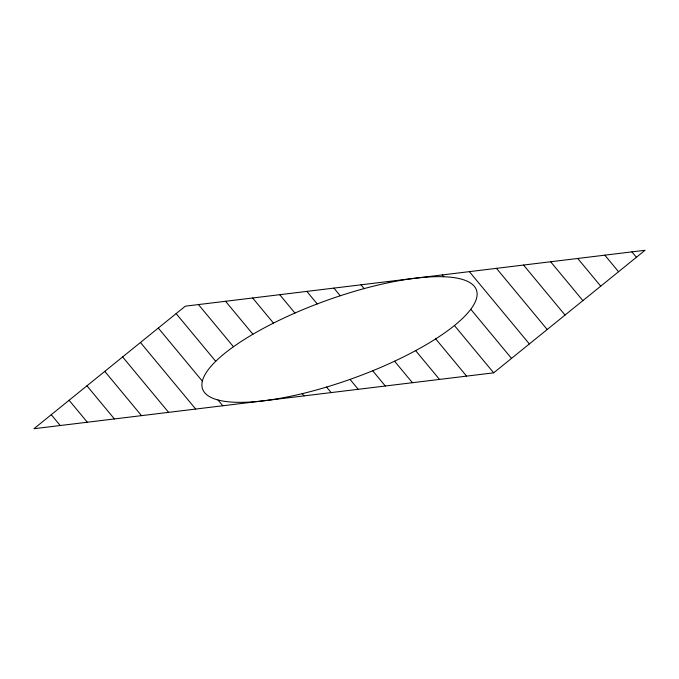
<?xml version="1.0" encoding="UTF-8"?>
<svg xmlns="http://www.w3.org/2000/svg" width="679" height="679" viewBox="0 0 679 679"><rect width="100%" height="100%" fill="white"/><g stroke="black" fill="none" stroke-linecap="round" stroke-linejoin="round"><path stroke-width="1.02" d="M493.684 372.83L645.05 250.279L185.316 306.17L33.95 428.721L493.684 372.83L454.438 325.53M631.903 251.875L636.393 257.282M604.811 255.168L618.552 271.727M577.727 258.461L600.72 286.173M550.635 261.755L582.879 300.61M523.543 265.048L565.038 315.056M496.451 268.341L547.198 329.502M469.359 271.634L529.365 343.939M442.275 274.927L443.777 276.743M470.768 309.276L511.525 358.385M388.091 281.522L388.991 282.6M435.697 338.889L466.592 376.124M360.999 284.815L364.139 288.592M415.624 350.636L439.508 379.417M333.915 288.108L340.264 295.755M394.567 361.203L412.416 382.71M306.823 291.401L317.22 303.929M372.686 370.768L385.324 386.003M279.731 294.694L294.949 313.036M350.016 379.4L358.232 389.296M252.639 297.988L273.484 323.102M326.557 387.064L331.148 392.589M225.547 301.281L252.911 334.246M302.206 393.659L304.056 395.882M198.463 304.574L233.457 346.748M176.133 313.605L215.718 361.304M158.292 328.05L202.35 381.14M217.976 399.973L222.78 405.762M140.46 342.496L195.696 409.055M122.619 356.933L168.604 412.348M104.778 371.379L141.512 415.65M86.937 385.825L114.42 418.943M69.105 400.262L87.336 422.236M51.264 414.708L60.244 425.529M278 398.683A145.595 41.105 -19.9 0 0 476.862 291.588A145.595 41.105 -19.9 0 0 263.639 328.229A145.595 41.105 -19.9 0 0 278 398.683"/></g></svg>
